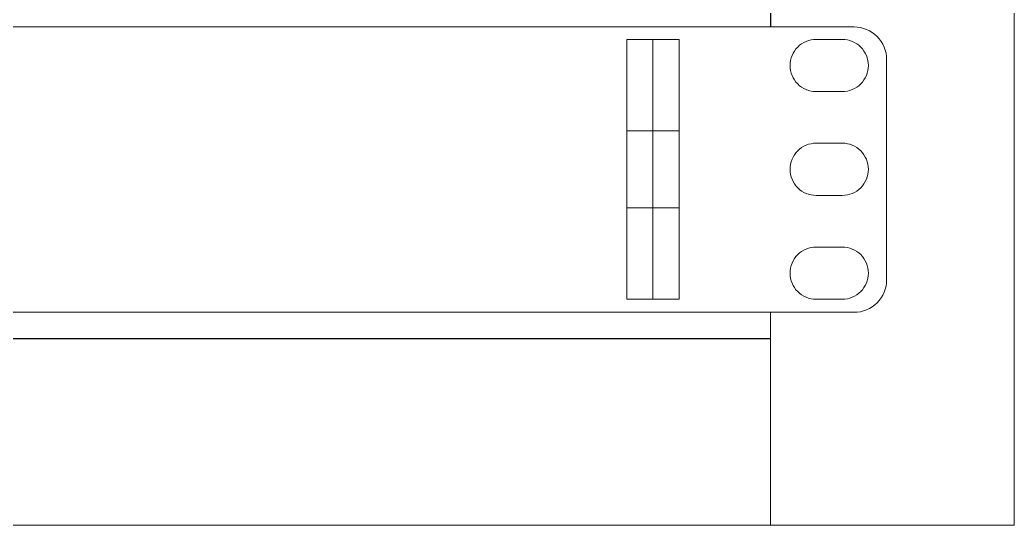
# Model space of a CAD drawing. Header units: metres. Extents: x -42301 to 31628, y -23013 to 30697.
# Drawn here: x -7774 to -5514, y 5864 to 7013 of the extents above; entities that cross this region are included whole.
import ezdxf

# ---------------------------------------------------------------- set-up
doc = ezdxf.new("R2010")
doc.units = ezdxf.units.M
doc.header["$LTSCALE"] = 0.01
doc.header["$MEASUREMENT"] = 0
doc.layers.get('0').update_dxf_attribs({"lineweight": 15})
for name, color, linetype, lineweight in [('1U - Gestion Cable', 250, 'Continuous', 5), ('Canales', 250, 'Continuous', 25), ('Rack 1 - 2', 250, 'Continuous', 5)]:
    doc.layers.add(name, color=color, linetype=linetype, lineweight=lineweight)

# ---------------------------------------------------------------- blocks, each defined once
blk = doc.blocks.new('1U - Peine Cable Rack')
at = {"layer": '1U - Gestion Cable'}
for points in [[(-5.8, 37.7), (466.8, 37.7, -0.414214), (471.8, 32.7), (471.8, -1, -0.414214), (466.8, -6), (-5.8, -6, -0.414214), (-10.8, -1), (-10.8, 32.7, -0.414214)], [(465, 27.8), (461, 27.8, -0.414214), (457, 31.8), (457, 31.8, -0.414214), (461, 35.8), (465, 35.8, -0.414214), (469, 31.8), (469, 31.8, -0.414214)], [(465, 11.9), (461, 11.9, -0.414214), (457, 15.9), (457, 15.9, -0.414214), (461, 19.9), (465, 19.9, -0.414214), (469, 15.9), (469, 15.9, -0.414214)], [(465, -4), (461, -4, -0.414214), (457, 0), (457, 0, -0.414214), (461, 4), (465, 4, -0.414214), (469, 0), (469, 0, -0.414214)]]:
    blk.add_lwpolyline(points, format="xyb", close=True, dxfattribs=at)
for points in [[(436, 35.8), (432, 35.8), (432, 21.8), (436, 21.8)], [(436, 35.8), (440, 35.8), (440, 21.8), (436, 21.8)], [(436, 21.8), (432, 21.8), (432, 10), (436, 10)], [(436, 21.8), (440, 21.8), (440, 10), (436, 10)], [(436, 10), (432, 10), (432, -4), (436, -4)], [(436, 10), (440, 10), (440, -4), (436, -4)]]:
    blk.add_lwpolyline(points, close=True, dxfattribs=at)

msp = doc.modelspace()

# ---------------------------------------------------------------- linework, layer by layer
at = {"layer": 'Canales'}
for p, q in [((-6067.8, 7028.7), (-6067.8, 6996.4)), ((-12710.1, 6288.5), (-6067.8, 6288.5))]:
    msp.add_line(p, q, dxfattribs=at)
at = {"layer": 'Rack 1 - 2'}
for p, q in [((-5514.3, 5864.1), (-5514.3, 13613.4)), ((-6067.8, 6347.9), (-6067.8, 5864.1)), ((-8420.3, 5864.1), (-5514.3, 5864.1))]:
    msp.add_line(p, q, dxfattribs=at)

# ---------------------------------------------------------------- block references
at = {"xscale": 14.83992286734612, "yscale": 14.83992286734612, "zscale": 14.83992286734612}
msp.add_blockref('1U - Peine Cable Rack', (-12805.5, 6436.9), dxfattribs=at)

doc.saveas('drawing.dxf')
